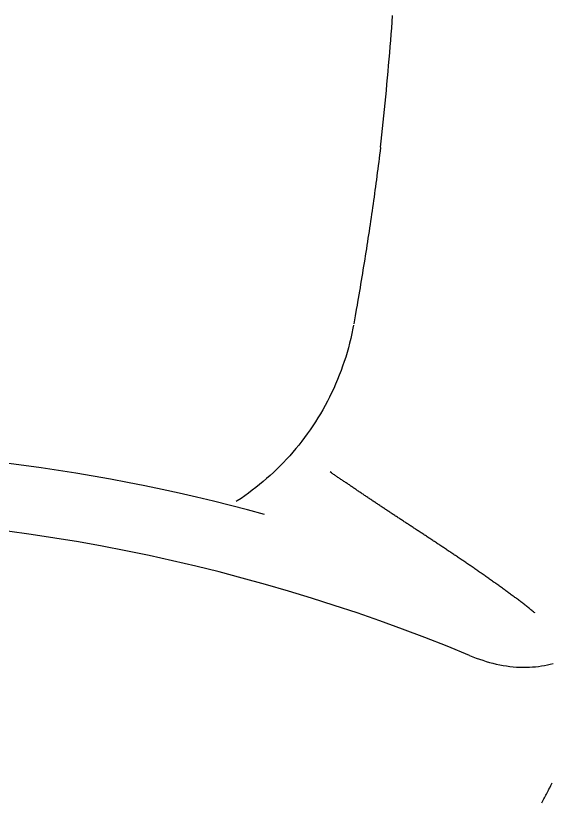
# Model space of a CAD drawing. Extents: x 527 to 614, y 487 to 635.
# Drawn here: x 590.93 to 600.94, y 525.26 to 539.93 of the extents above; entities that cross this region are included whole.
import ezdxf

# ---------------------------------------------------------------- set-up
doc = ezdxf.new("R2010")
doc.units = 0
doc.header["$MEASUREMENT"] = 0
doc.layers.add('1', color=4, linetype='Continuous')

# ---------------------------------------------------------------- blocks, each defined once
blk = doc.blocks.new('VANGUARD')
at = {"layer": '1', "color": 2}
for points in [[(70.831, 32.452), (70.844, 32.562), (70.858, 32.682), (70.87, 32.8), (70.883, 32.918), (70.895, 33.036), (70.907, 33.155), (70.918, 33.273), (70.93, 33.391), (70.941, 33.509), (70.952, 33.627), (70.962, 33.744), (70.973, 33.861), (70.983, 33.978), (70.993, 34.094), (71.003, 34.21), (71.012, 34.327), (71.022, 34.443), (71.031, 34.558), (71.04, 34.674), (71.049, 34.79), (71.058, 34.905)], [(70.831, 32.444), (70.823, 32.38), (70.815, 32.311), (70.806, 32.243), (70.798, 32.176), (70.79, 32.109), (70.781, 32.042), (70.772, 31.976), (70.764, 31.91), (70.755, 31.845), (70.746, 31.779), (70.737, 31.714), (70.728, 31.65), (70.719, 31.585), (70.71, 31.521), (70.701, 31.456), (70.692, 31.392), (70.683, 31.328), (70.674, 31.264), (70.664, 31.201), (70.655, 31.137), (70.645, 31.073), (70.636, 31.009), (70.626, 30.945), (70.617, 30.881), (70.607, 30.816), (70.597, 30.752), (70.587, 30.687), (70.577, 30.622), (70.567, 30.557), (70.557, 30.492), (70.546, 30.426), (70.536, 30.361), (70.525, 30.295), (70.515, 30.229), (70.504, 30.163), (70.493, 30.097), (70.482, 30.03), (70.471, 29.964), (70.46, 29.897), (70.449, 29.83), (70.438, 29.763), (70.427, 29.695), (70.415, 29.626), (70.404, 29.561), (70.393, 29.502), (70.38, 29.423), (70.359, 29.305), (70.332, 29.154)], [(70.328, 29.128), (70.318, 29.074), (70.297, 28.973), (70.277, 28.885), (70.255, 28.797), (70.232, 28.709), (70.208, 28.623), (70.182, 28.536), (70.154, 28.451), (70.125, 28.366), (70.095, 28.282), (70.062, 28.198), (70.029, 28.115), (69.994, 28.032), (69.958, 27.951), (69.92, 27.87), (69.88, 27.789), (69.84, 27.71), (69.798, 27.631), (69.754, 27.553), (69.709, 27.476), (69.663, 27.4), (69.616, 27.325), (69.567, 27.25), (69.517, 27.177), (69.466, 27.105), (69.414, 27.034), (69.361, 26.964), (69.307, 26.895), (69.251, 26.828), (69.195, 26.761), (69.137, 26.695), (69.079, 26.631), (69.019, 26.568), (68.958, 26.506), (68.897, 26.445), (68.834, 26.385), (68.771, 26.326), (68.706, 26.269), (68.641, 26.212), (68.575, 26.157), (68.508, 26.103), (68.44, 26.051), (68.371, 25.999), (68.302, 25.949), (68.232, 25.9), (68.16, 25.853), (68.14, 25.839)], [(73.715, 23.761), (73.7, 23.773), (73.685, 23.785), (73.67, 23.797), (73.655, 23.809), (73.639, 23.821), (73.624, 23.833), (73.609, 23.846), (73.593, 23.858), (73.578, 23.87), (73.562, 23.882), (73.547, 23.894), (73.531, 23.907), (73.515, 23.919), (73.499, 23.931), (73.484, 23.943), (73.468, 23.955), (73.452, 23.968), (73.435, 23.98), (73.419, 23.992), (73.403, 24.004), (73.387, 24.016), (73.371, 24.029), (73.354, 24.041), (73.338, 24.053), (73.322, 24.065), (73.305, 24.078), (73.289, 24.09), (73.272, 24.102), (73.255, 24.114), (73.239, 24.127), (73.222, 24.139), (73.205, 24.151), (73.189, 24.163), (73.172, 24.175), (73.155, 24.188), (73.138, 24.2), (73.121, 24.212), (73.105, 24.224), (73.088, 24.236), (73.071, 24.248), (73.054, 24.261), (73.037, 24.273), (73.02, 24.285), (73.003, 24.297), (72.986, 24.309), (72.969, 24.321), (72.952, 24.333), (72.935, 24.345), (72.918, 24.357), (72.901, 24.37), (72.884, 24.382), (72.867, 24.394), (72.85, 24.406), (72.833, 24.418), (72.816, 24.43), (72.799, 24.442), (72.782, 24.454), (72.765, 24.466), (72.747, 24.478), (72.73, 24.49), (72.713, 24.502), (72.696, 24.513), (72.679, 24.525), (72.662, 24.537), (72.645, 24.549), (72.627, 24.561), (72.61, 24.573), (72.593, 24.585), (72.576, 24.597), (72.559, 24.608), (72.541, 24.62), (72.524, 24.632), (72.507, 24.644), (72.49, 24.656), (72.473, 24.667), (72.455, 24.679), (72.438, 24.691), (72.421, 24.703), (72.404, 24.714), (72.386, 24.726), (72.369, 24.738), (72.352, 24.749), (72.335, 24.761), (72.318, 24.773), (72.3, 24.784), (72.283, 24.796), (72.266, 24.808), (72.249, 24.819), (72.232, 24.831), (72.214, 24.842), (72.197, 24.854), (72.18, 24.865), (72.163, 24.877), (72.146, 24.888), (72.129, 24.9), (72.111, 24.911), (72.094, 24.923), (72.077, 24.934), (72.06, 24.946), (72.043, 24.957), (72.026, 24.968), (72.009, 24.98), (71.992, 24.991), (71.975, 25.003), (71.958, 25.014), (71.941, 25.025), (71.924, 25.036), (71.907, 25.048), (71.89, 25.059), (71.873, 25.07), (71.856, 25.081), (71.839, 25.093), (71.822, 25.104), (71.805, 25.115), (71.788, 25.126), (71.771, 25.137), (71.754, 25.149), (71.737, 25.16), (71.721, 25.171), (71.704, 25.182), (71.687, 25.193), (71.67, 25.204), (71.653, 25.215), (71.637, 25.226), (71.62, 25.237), (71.603, 25.248), (71.587, 25.259), (71.57, 25.27), (71.553, 25.281), (71.537, 25.292), (71.52, 25.303), (71.504, 25.314), (71.487, 25.324), (71.471, 25.335), (71.454, 25.346), (71.438, 25.357), (71.421, 25.368), (71.405, 25.379), (71.389, 25.389), (71.372, 25.4), (71.356, 25.411), (71.34, 25.422), (71.323, 25.432), (71.307, 25.443), (71.291, 25.454), (71.275, 25.464), (71.258, 25.475), (71.242, 25.486), (71.226, 25.496), (71.21, 25.507), (71.194, 25.517), (71.178, 25.528), (71.162, 25.538), (71.146, 25.549), (71.13, 25.559), (71.114, 25.57), (71.098, 25.58), (71.083, 25.591), (71.067, 25.601), (71.051, 25.612), (71.035, 25.622), (71.02, 25.632), (71.004, 25.643), (70.988, 25.653), (70.973, 25.663), (70.957, 25.674), (70.942, 25.684), (70.926, 25.694), (70.911, 25.704), (70.895, 25.715), (70.88, 25.725), (70.864, 25.735), (70.849, 25.745), (70.834, 25.756), (70.818, 25.766), (70.803, 25.776), (70.788, 25.786), (70.773, 25.796), (70.758, 25.806), (70.742, 25.816), (70.727, 25.826), (70.712, 25.836), (70.697, 25.846), (70.682, 25.856), (70.668, 25.866), (70.653, 25.876), (70.638, 25.886), (70.623, 25.896), (70.608, 25.906), (70.593, 25.916), (70.579, 25.926), (70.564, 25.936), (70.549, 25.946), (70.535, 25.955), (70.52, 25.965), (70.506, 25.975), (70.491, 25.985), (70.477, 25.995), (70.463, 26.004), (70.448, 26.014), (70.434, 26.024), (70.42, 26.034), (70.405, 26.043), (70.391, 26.053), (70.377, 26.063), (70.363, 26.072), (70.349, 26.082), (70.335, 26.092), (70.321, 26.101), (70.307, 26.111), (70.293, 26.12), (70.279, 26.13), (70.265, 26.139), (70.251, 26.149), (70.236, 26.158), (70.222, 26.168), (70.207, 26.178), (70.193, 26.187), (70.178, 26.197), (70.164, 26.206), (70.15, 26.216), (70.136, 26.225), (70.122, 26.234), (70.107, 26.244), (70.093, 26.253), (70.08, 26.263), (70.066, 26.272), (70.052, 26.281), (70.038, 26.291), (70.024, 26.3), (70.011, 26.309), (69.997, 26.319), (69.984, 26.328), (69.97, 26.337), (69.957, 26.346), (69.943, 26.356), (69.93, 26.365), (69.917, 26.374), (69.89, 26.392)], [(73.844, 20.221), (73.856, 20.244), (73.868, 20.268), (73.88, 20.291), (73.892, 20.314), (73.904, 20.337), (73.916, 20.36), (73.928, 20.383), (73.94, 20.407), (73.953, 20.431), (73.964, 20.453), (73.975, 20.473), (73.988, 20.5), (74.009, 20.54), (74.036, 20.592)]]:
    blk.add_lwpolyline(points, dxfattribs=at)
at = {"layer": '1', "color": 3, "linetype": 'Continuous'}
blk.add_lwpolyline([(72.492, 22.97), (72.554, 22.945), (72.616, 22.921), (72.679, 22.899), (72.741, 22.878), (72.804, 22.858), (72.866, 22.84), (72.929, 22.824), (72.992, 22.809), (73.055, 22.795), (73.118, 22.783), (73.181, 22.773), (73.245, 22.765), (73.307, 22.758), (73.369, 22.753), (73.43, 22.75), (73.491, 22.748), (73.55, 22.748), (73.609, 22.75), (73.667, 22.754), (73.725, 22.758), (73.781, 22.765), (73.837, 22.773), (73.892, 22.782), (73.946, 22.792), (73.999, 22.804), (74.052, 22.817)], dxfattribs=at)
at = {"layer": '1', "color": 2}
blk.add_arc((59.369, -8.632), 35.474, 74.8033, 91.7415, dxfattribs=at)
at = {"layer": '1', "color": 3, "linetype": 'Continuous'}
blk.add_arc((59.369, -8.632), 34.219, 67.4486, 91.4363, dxfattribs=at)

msp = doc.modelspace()

# ---------------------------------------------------------------- block references
at = {"layer": '1'}
msp.add_blockref('VANGUARD', (526.9, 505.027), dxfattribs=at)

doc.saveas('drawing.dxf')
